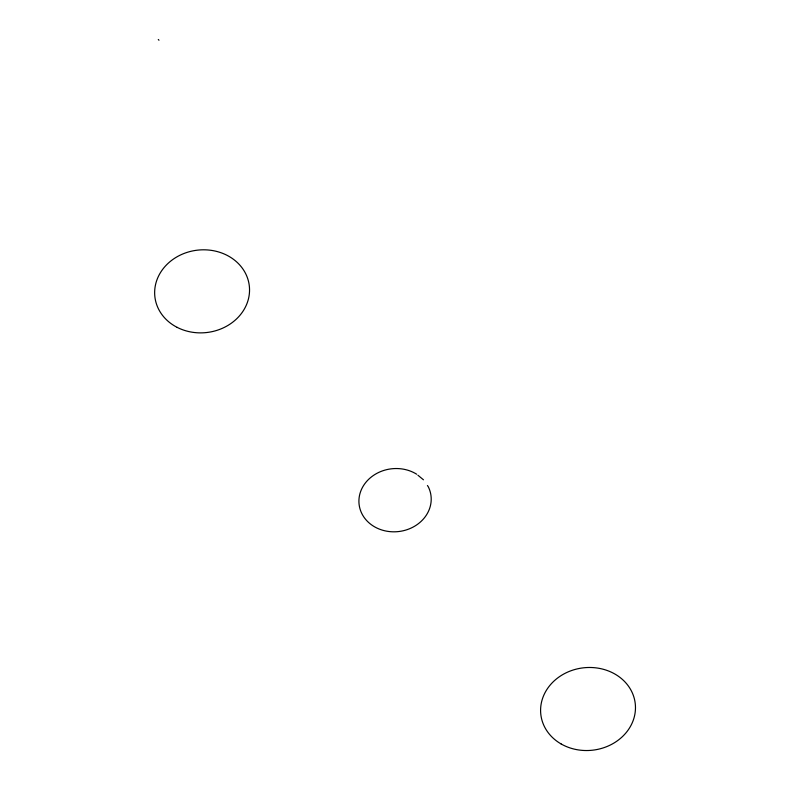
<?xml version="1.0" encoding="UTF-8"?>
<svg xmlns="http://www.w3.org/2000/svg" width="790" height="790" viewBox="0 0 790 790"><rect width="100%" height="100%" fill="white"/><g stroke="black" fill="none" stroke-linecap="round" stroke-linejoin="round"><path stroke-width="1.19" d="M417.91 475.225L423.46 479.797M158.286 39.5L158.968 40.231M427.42 485.514L428.279 486.759A36.212 31.58 -6.8 0 1 397.103 531.7A36.212 31.58 -6.8 0 1 360.447 492.032A36.212 31.58 -6.8 0 1 416.695 474.227M561.147 743.973A47.528 41.445 -6.8 0 0 635.328 710.941A47.528 41.445 -6.8 0 0 567.615 672.112A47.528 41.445 -6.8 0 0 561.147 743.973M177.138 327.356A47.528 41.445 -6.8 0 0 249.522 291.263A47.528 41.445 -6.8 0 0 179.636 255.407A47.528 41.445 -6.8 0 0 177.138 327.356"/></g></svg>
